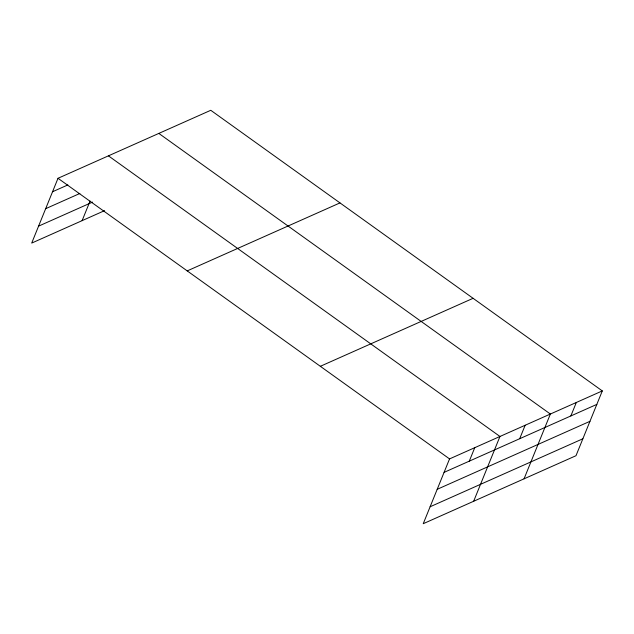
<?xml version="1.0" encoding="UTF-8"?>
<svg xmlns="http://www.w3.org/2000/svg" width="634" height="634" viewBox="0 0 634 634"><rect width="100%" height="100%" fill="white"/><g stroke="black" fill="none" stroke-linecap="round" stroke-linejoin="round"><path stroke-width="0.95" d="M602.3 390.916L449.546 458.905L423.235 523.708L575.989 455.711L602.3 390.916L210.765 110.292L58.011 178.289L31.7 243.084L104.61 210.631M82.111 220.648L90.052 201.089M469.287 461.156L474.747 447.691M473.646 501.272L499.957 436.469L108.422 155.845M519.69 438.712L525.158 425.255M524.049 478.829L550.367 414.034L158.833 133.409M570.862 415.936L576.33 402.479M52.543 191.745L67.846 184.938M45.664 208.689L79.868 193.465M38.579 226.14L92.588 202.103M187.22 270.892L339.975 202.904M320.336 366.301L473.091 298.313M444.077 472.37L596.832 404.381M437.198 489.313L589.953 421.317M430.114 506.764L582.868 438.776M58.011 178.289L449.546 458.905"/></g></svg>
